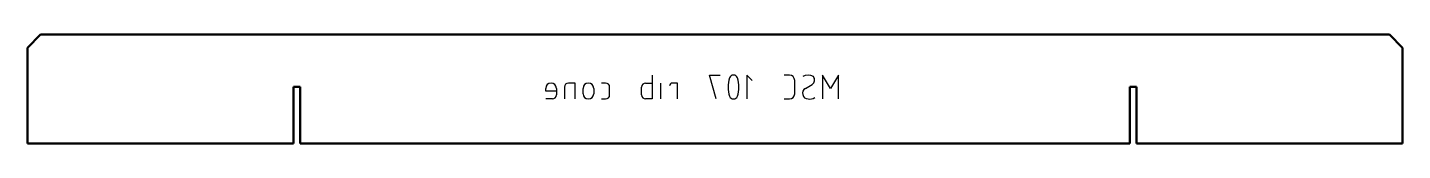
# Model space of a CAD drawing. Header units: millimetres. Extents: x 0 to 630, y 0 to 50.
import ezdxf

# ---------------------------------------------------------------- set-up
doc = ezdxf.new("R2010")
doc.units = ezdxf.units.MM
doc.layers.add('IV_MARK_SURFACE_BACK', color=91, linetype='Continuous', lineweight=25)
doc.layers.add('IV_OUTER_PROFILE', color=7, linetype='Continuous', lineweight=50)

msp = doc.modelspace()

# ---------------------------------------------------------------- linework, layer by layer
at = {"layer": 'IV_MARK_SURFACE_BACK'}
for p, q in [((237.45, 24.07), (237.45, 25.29)), ((242.33, 25.29), (242.33, 24.07)), ((245.99, 25.9), (245.99, 20.41)), ((250.87, 27.73), (247.82, 27.73)), ((250.87, 20.41), (250.87, 27.73)), ((254.53, 22.85), (254.53, 25.29)), ((259.41, 25.29), (259.41, 22.85)), ((264.9, 27.73), (263.07, 27.73)), ((266.73, 22.24), (266.73, 25.9)), ((281.37, 22.24), (281.37, 25.9)), ((283.2, 27.73), (286.25, 27.73)), ((286.25, 31.39), (286.25, 27.73)), ((286.25, 27.73), (286.25, 20.41)), ((290.21, 20.41), (290.21, 27.73)), ((297.84, 27.73), (295.4, 27.73)), ((297.84, 20.41), (297.84, 27.73)), ((315.53, 20.41), (312.48, 31.39)), ((312.48, 31.39), (317.36, 31.39)), ((332, 28.95), (329.56, 31.39)), ((329.56, 31.39), (329.56, 20.41)), ((349.08, 31.39), (346.64, 31.39)), ((351.52, 22.85), (351.52, 28.95)), ((356.4, 25.29), (359.45, 27.12)), ((367.99, 25.29), (364.33, 31.39)), ((364.33, 31.39), (364.33, 20.41)), ((371.65, 31.39), (367.99, 25.29)), ((371.65, 20.41), (371.65, 31.39)), ((242.33, 24.07), (237.45, 24.07)), ((240.5, 20.41), (237.45, 20.41)), ((242.33, 24.07), (242.33, 22.24)), ((263.07, 20.41), (264.9, 20.41)), ((286.25, 20.41), (283.2, 20.41)), ((346.64, 20.41), (349.08, 20.41))]:
    msp.add_line(p, q, dxfattribs=at)
for centre, radius, start, end in [((239.89, 25.29), 2.44, 0, 180), ((247.82, 25.9), 1.83, 90, 180), ((256.97, 25.29), 2.44, 0, 180), ((264.9, 25.9), 1.83, 0, 90), ((283.2, 25.9), 1.83, 90, 180), ((295.4, 26.51), 1.22, 90, 180), ((336.39, 25.9), 15.37, 163.86614, 196.13386), ((323.46, 29.41), 1.98, 22.4119, 157.5881), ((310.53, 25.9), 15.37, 343.86614, 16.13386), ((349.08, 28.95), 2.44, 0, 90), ((357.73, 23.03), 2.62, 120.44095, 267.63153), ((357.62, 26.24), 5.15, 61.71531, 118.28469), ((358.21, 29.21), 2.43, 300.70163, 40.37372), ((240.5, 22.24), 1.83, 270, 0), ((256.97, 22.85), 2.44, 180, 0), ((264.9, 22.24), 1.83, 270, 0), ((283.2, 22.24), 1.83, 180, 270), ((323.46, 22.41), 1.99, 203.03732, 336.96268), ((349.08, 22.85), 2.44, 270, 0), ((358.4, 24.44), 4.1, 259.03731, 303.58255)]:
    msp.add_arc(centre, radius, start, end, dxfattribs=at)
at = {"layer": 'IV_OUTER_PROFILE'}
for p, q in [((0, 44), (6, 50)), ((6, 50), (624, 50)), ((624, 50), (630, 44)), ((0, 44), (0, 0)), ((630, 0), (630, 44)), ((121.9, 0), (121.9, 26)), ((121.9, 26), (125, 26)), ((125, 26), (125, 0)), ((505, 0), (505, 26)), ((505, 26), (508.1, 26)), ((508.1, 26), (508.1, 0)), ((121.9, 0), (0, 0)), ((505, 0), (125, 0)), ((630, 0), (508.1, 0))]:
    msp.add_line(p, q, dxfattribs=at)

doc.saveas('drawing.dxf')
